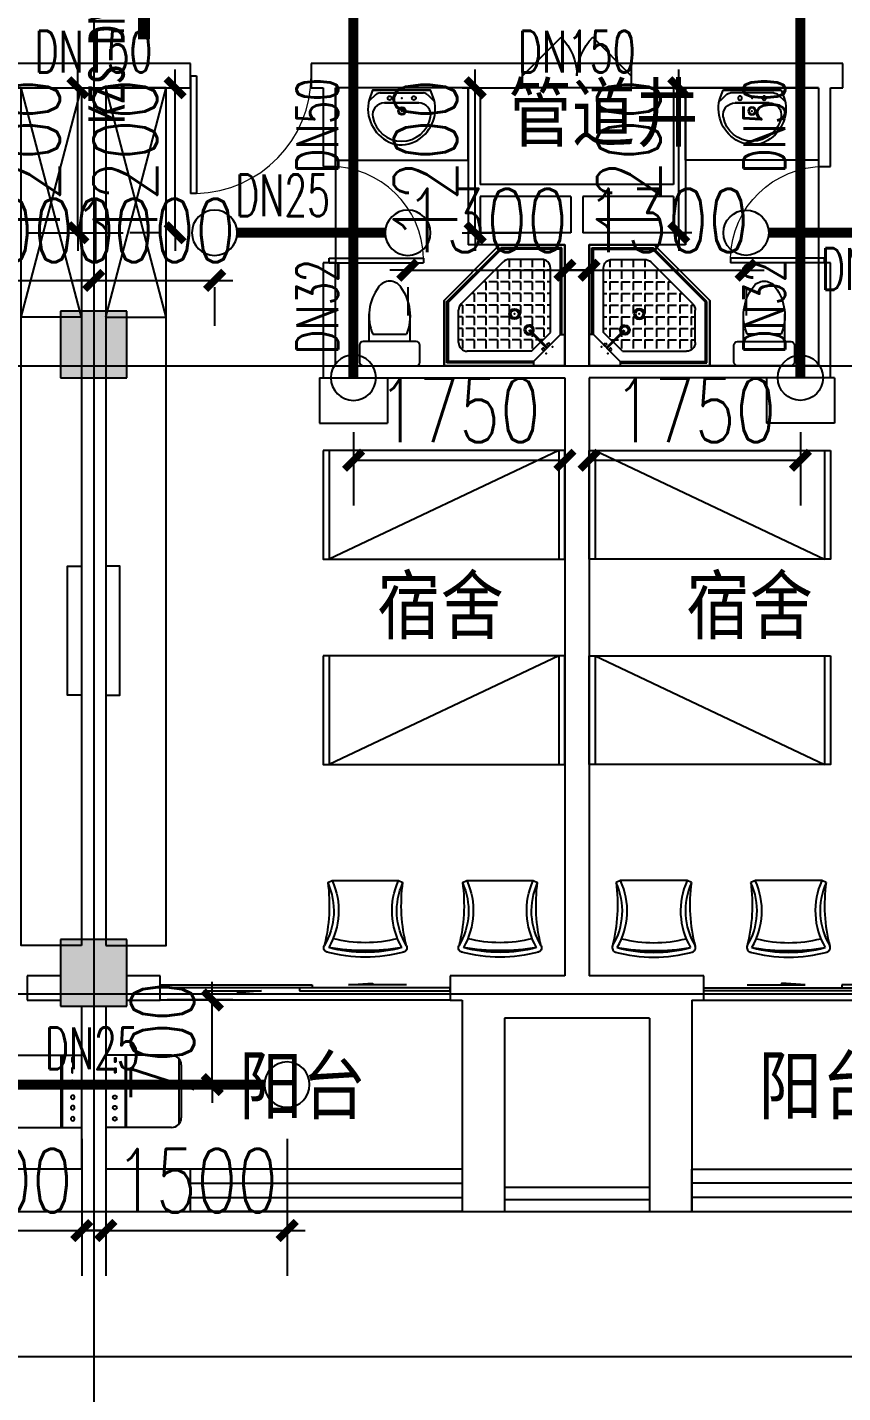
# Model space of a CAD drawing. Extents: x 0 to 2838408, y -923048 to 203859.
# Drawn here: x 2704713 to 2711463, y -270792 to -259491 of the extents above; entities that cross this region are included whole.
import ezdxf
from ezdxf.enums import TextEntityAlignment as Align

# ---------------------------------------------------------------- set-up
doc = ezdxf.new("R2010")
doc.units = 0
doc.header["$LTSCALE"] = 1000
for name, color, linetype in [('A-Fixt', 81, 'Continuous'), ('CLAYER', 7, 'Continuous'), ('COLUMN', 9, 'Continuous'), ('DOOR_FIRE', 4, 'Continuous'), ('DOTE', 8, 'Continuous'), ('E2-栏杆', 92, 'Continuous'), ('EQUIP_喷头', 7, 'Continuous'), ('GROUND', 2, 'Continuous'), ('PIPE-喷淋', 6, 'Continuous'), ('PUB_HATCH', 8, 'Continuous'), ('PUB_TEXT', 7, 'Continuous'), ('TEXT_喷淋', 7, 'Continuous'), ('TWT_DIM', 3, 'Continuous'), ('WALL', 9, 'Continuous'), ('WINDOW', 4, 'Continuous'), ('XREF', 8, 'Continuous'), ('抗震支吊架', 2, 'Continuous'), ('洁具', 213, 'Continuous'), ('配景', 3, 'Continuous')]:
    doc.layers.add(name, color=color, linetype=linetype)
doc.styles.add('_TCH_DIM_T3', font='SIMPLEX', dxfattribs={"width": 0.75, "bigfont": 'HZTXT'})
doc.styles.add('_TWT_PIPEDN', font='SIMPLEX', dxfattribs={"width": 0.8, "height": 2.3, "bigfont": 'HZTXT'})
doc.styles.add('kzcad', font='', dxfattribs={"width": 0.8})
doc.styles.get("Standard").update_dxf_attribs({"font": 'geniso.shx', "bigfont": 'hztxt.shx'})
doc.styles.get('kzcad').set_extended_font_data('SimSun')
doc.dimstyles.new('_TWT_ARCH&&150', dxfattribs={"dimtxt": 525, "dimasz": 150, "dimexe": 375, "dimexo": 450, "dimgap": 150, "dimtad": 1, "dimdec": 0, "dimzin": 0, "dimdsep": 46, "dimtxsty": '_TCH_DIM_T3', "dimblk": 'ARCHTICK', "dimcen": 0.09, "dimclrt": 7, "dimazin": 2, "dimtfac": 1, "dimtdec": 0, "dimtix": 1, "dimtmove": 2, "dimatfit": 3, "dimfxl": 1, "dimtolj": 1, "dimtzin": 0, "dimarcsym": 0})

# ---------------------------------------------------------------- blocks, each defined once
blk = doc.blocks.new('1F平面-CAD导入_dwg_Drawing4_t3_dwg_$plan$00001613-474159-1F-927810-1F')
at = {"layer": '洁具'}
for p, q in [((-30, 250), (-170, 250)), ((-200, 170), (-430, 170)), ((-260, -140), (-260, 140)), ((-200, -170), (-200, -220)), ((-170, -250), (-30, -250))]:
    blk.add_line(p, q, dxfattribs=at)
for points in [[(-200, 220), (-200, 170), (-200, -170), (-430, -170)], [(0, -220), (0, 220)]]:
    blk.add_lwpolyline(points, dxfattribs=at)
for centre, radius, start, end in [((-170, 220), 30, 90, 180), ((-30, 220), 30, 0, 90), ((-413, -227), 398, 67.4505, 126.6381), ((-590, 0), 110, 123.4509, 236.5491), ((-413, 227), 398, 233.3619, 292.5495), ((-170, -220), 30, 180, 270), ((-30, -220), 30, 270, 0)]:
    blk.add_arc(centre, radius, start, end, dxfattribs=at)
blk = doc.blocks.new('$lvtry$00000169')
at = {"color": 0}
for p, q in [((259, -36), (259, 0)), ((259, -36), (36, -259)), ((259, -24), (976, -24)), ((259, -36), (964, -36)), ((964, -36), (976, -24)), ((964, -36), (964, -525)), ((976, -24), (976, -530)), ((276, -120), (120, -276)), ((144, -151), (291, -298)), ((151, -144), (298, -291)), ((183, -213), (205, -213)), ((220, -213), (243, -213)), ((270, -213), (270, -143)), ((270, -213), (340, -213)), ((276, -120), (808, -120)), ((366, -213), (366, -143)), ((366, -213), (436, -213)), ((462, -213), (462, -143)), ((462, -213), (532, -213)), ((558, -213), (558, -143)), ((558, -213), (628, -213)), ((655, -213), (655, -143)), ((655, -213), (725, -213)), ((751, -213), (751, -143)), ((751, -213), (821, -213)), ((847, -213), (847, -143)), ((847, -213), (880, -213)), ((880, -192), (880, -460)), ((36, -259), (0, -259)), ((24, -259), (24, -976)), ((36, -259), (36, -964)), ((120, -276), (120, -808)), ((120, -309), (147, -309)), ((173, -309), (173, -239)), ((173, -309), (243, -309)), ((173, -405), (173, -335)), ((270, -263), (270, -239)), ((270, -405), (270, -335)), ((334, -309), (340, -309)), ((366, -309), (366, -239)), ((366, -309), (436, -309)), ((366, -405), (366, -335)), ((462, -309), (462, -239)), ((462, -309), (532, -309)), ((462, -405), (462, -335)), ((558, -309), (558, -239)), ((558, -309), (628, -309)), ((558, -405), (558, -335)), ((655, -309), (655, -239)), ((655, -309), (725, -309)), ((655, -405), (655, -335)), ((751, -309), (751, -239)), ((751, -309), (821, -309)), ((751, -405), (751, -335)), ((847, -309), (847, -239)), ((847, -309), (880, -309)), ((847, -405), (847, -335)), ((120, -405), (147, -405)), ((173, -405), (243, -405)), ((173, -501), (173, -431)), ((270, -405), (340, -405)), ((270, -501), (270, -431)), ((366, -405), (379, -405)), ((366, -501), (366, -431)), ((462, -405), (532, -405)), ((462, -501), (462, -431)), ((558, -405), (628, -405)), ((558, -501), (558, -431)), ((655, -405), (725, -405)), ((655, -501), (655, -431)), ((751, -405), (821, -405)), ((751, -501), (751, -431)), ((847, -405), (880, -405)), ((847, -501), (847, -431)), ((120, -501), (147, -501)), ((173, -501), (243, -501)), ((173, -598), (173, -528)), ((270, -501), (340, -501)), ((270, -598), (270, -528)), ((366, -501), (436, -501)), ((366, -598), (366, -528)), ((462, -501), (532, -501)), ((462, -598), (462, -528)), ((859, -511), (511, -859)), ((964, -525), (525, -964)), ((976, -530), (530, -976)), ((558, -501), (628, -501)), ((558, -598), (558, -528)), ((655, -501), (725, -501)), ((655, -598), (655, -528)), ((751, -501), (821, -501)), ((751, -598), (751, -528)), ((847, -501), (867, -501)), ((964, -525), (976, -530)), ((120, -598), (147, -598)), ((173, -598), (243, -598)), ((173, -694), (173, -624)), ((270, -598), (340, -598)), ((270, -694), (270, -624)), ((366, -598), (436, -598)), ((366, -694), (366, -624)), ((462, -598), (532, -598)), ((462, -694), (462, -624)), ((558, -598), (628, -598)), ((558, -694), (558, -624)), ((655, -598), (725, -598)), ((655, -694), (655, -624)), ((751, -598), (773, -598)), ((120, -694), (147, -694)), ((120, -790), (147, -790)), ((173, -694), (243, -694)), ((173, -790), (173, -720)), ((173, -790), (243, -790)), ((270, -694), (340, -694)), ((270, -790), (270, -720)), ((270, -790), (340, -790)), ((366, -694), (436, -694)), ((366, -790), (366, -720)), ((366, -790), (436, -790)), ((462, -694), (532, -694)), ((462, -790), (462, -720)), ((462, -790), (532, -790)), ((558, -694), (628, -694)), ((558, -790), (558, -720)), ((558, -790), (580, -790)), ((655, -694), (676, -694)), ((173, -878), (173, -816)), ((192, -880), (460, -880)), ((270, -880), (270, -816)), ((366, -880), (366, -816)), ((462, -880), (462, -816)), ((36, -964), (24, -976)), ((24, -976), (530, -976)), ((36, -964), (525, -964)), ((525, -964), (530, -976))]:
    blk.add_line(p, q, dxfattribs=at)
blk.add_lwpolyline([(0, 0), (0, -1000), (540, -1000), (1000, -540), (1000, 0)], close=True)
for points in [[(0, 0), (0, -1000)], [(0, 0), (1000, 0)], [(1000, 0), (1000, -540)], [(136, -190), (148, -178), (132, -162), (121, -174)], [(190, -136), (178, -148), (162, -132), (174, -121)], [(1000, -540), (540, -1000)], [(0, -1000), (540, -1000)]]:
    blk.add_lwpolyline(points, close=True, dxfattribs=at)
for radius in [43.8, 31.1]:
    blk.add_circle((416, -428), radius, dxfattribs=at)
for centre, radius, start, end in [((808, -192), 72, 0, 90), ((296, -296), 40.6, 142.583, 128.4197), ((296, -296), 28.6, 145.828, 125.6599), ((808, -460), 72, 315, 0), ((192, -808), 72, 180, 270), ((460, -808), 72, 270, 315)]:
    blk.add_arc(centre, radius, start, end, dxfattribs=at)
for p in [(156, -102, 0), (103, -156, 0), (416, -428, 0)]:
    blk.add_point(p, dxfattribs=at)
blk = doc.blocks.new('$lvtry$00000178')
at = {"color": 0}
for p, q in [((-238, 0), (238, 0)), ((-214, -36), (-272, -91)), ((-180, -23), (180, -23)), ((-142, -105), (140, -105)), ((140, -105), (-142, -105)), ((216, -37), (268, -91))]:
    blk.add_line(p, q, dxfattribs=at)
blk.add_lwpolyline([(-104, -430, 0.224698), (110, -425, 0.348046), (269, -79), (239, 0), (-241, 0), (-271, -79, 0.356844)], format="xyb", close=True, dxfattribs=at)
for centre, radius in [((-100, -65), 16.3), ((100, -65), 16.3), ((1, -172), 31.6)]:
    blk.add_circle(centre, radius, dxfattribs=at)
at = {"color": 0, "lineweight": 13}
blk.add_circle((1, -172), 23, dxfattribs=at)
at = {"color": 0}
for centre, radius, start, end in [((-142, -205), 100, 90, 190.5602), ((-180, -73), 50, 90, 133.181), ((140, -205), 100, 349.4398, 90), ((180, -73), 50, 44.5607, 90), ((-1, -179), 243, 190.5602, 349.4398)]:
    blk.add_arc(centre, radius, start, end, dxfattribs=at)
for p in [(0, -65), (1, -172)]:
    blk.add_point(p, dxfattribs=at)
blk = doc.blocks.new('A$C70365C93')
at = {"layer": '洁具'}
blk.add_lwpolyline([(-1900, 2300), (-1900, 1700), (-800, 1700), (-800, 2300)], close=True, dxfattribs=at)
blk.add_blockref('$lvtry$00000178', (-1350, 2280), dxfattribs=at)
at = {"layer": '洁具', "rotation": 180}
blk.add_blockref('$lvtry$00000169', (0, 0), dxfattribs=at)
at = {"layer": '洁具', "extrusion": (0, 0, -1), "xscale": -1, "zscale": -1, "rotation": 90}
blk.add_blockref('1F平面-CAD导入_dwg_Drawing4_t3_dwg_$plan$00001613-474159-1F-927810-1F', (1450, 0), dxfattribs=at)
blk = doc.blocks.new('单人床')
at = {"layer": 'A-Fixt'}
for p, q in [((47774, 13973), (48674, 13973)), ((47774, 12073), (48674, 13973)), ((47774, 12073), (48674, 12073))]:
    blk.add_line(p, q, dxfattribs=at)
blk.add_lwpolyline([(47774, 14023), (48674, 14023), (48674, 12023), (47774, 12023), (47774, 14023)], dxfattribs=at)
blk = doc.blocks.new('CH_AP01')
for p, q in [((-311, 17), (-275, 0)), ((-275, 0), (275, 0)), ((275, 0), (311, 17))]:
    blk.add_line(p, q)
for centre, radius, start, end in [((-307, 555), 37.8, 100.1859, 202.8359), ((0, -579), 1213, 74.7104, 105.2896), ((0, -579), 1173, 75.0287, 104.9713), ((0, -1278), 1857, 80.611, 99.389), ((307, 555), 37.8, 337.1641, 79.8141), ((-1658, 202), 1360, 352.1659, 14.4283), ((-824, 250), 563, 335.5038, 31.0903), ((-824, 250), 603, 335.5038, 30.2691), ((0, -579), 1093, 75.8767, 104.1233), ((824, 250), 603, 149.7309, 204.4962), ((824, 250), 563, 148.9097, 204.4962), ((1658, 202), 1360, 165.5717, 187.8341)]:
    blk.add_arc(centre, radius, start, end)
blk = doc.blocks.new('A$C61295E98')
at = {"color": 3}
for p, q in [((544, 598), (0, 598)), ((0, 598), (0, 0)), ((161, 598), (161, 0)), ((170, 0), (170, 598)), ((603, 572), (603, 26)), ((624, 518), (624, 80)), ((544, 0), (0, 0))]:
    blk.add_line(p, q, dxfattribs=at)
for points in [[(82, 540), (75, 540), (75, 577), (82, 577)], [(82, 453), (75, 453), (75, 490), (82, 490)], [(82, 353), (75, 353), (75, 389), (82, 389)]]:
    blk.add_lwpolyline(points, close=True, dxfattribs=at)
for centre in [(74, 250), (74, 164), (74, 71)]:
    blk.add_circle(centre, 15.7, dxfattribs=at)
for centre, start, end in [((544, 518), 360, 90), ((544, 80), 270, 0)]:
    blk.add_arc(centre, 80, start, end, dxfattribs=at)
blk = doc.blocks.new('宿舍')
at = {"layer": 'A-Fixt'}
for p, q in [((47854, 13802), (48354, 15702)), ((48354, 13802), (47854, 15702)), ((47854, 13802), (48354, 13802))]:
    blk.add_line(p, q, dxfattribs=at)
for points in [[(47854, 8602), (48354, 8602), (48354, 15702), (47854, 15702)], [(47854, 10676), (47970, 10676), (47970, 11743), (47854, 11743)]]:
    blk.add_lwpolyline(points, close=True, dxfattribs=at)
at = {"xscale": -1, "rotation": 90}
for p in [(63677, 60475), (63677, 58775)]:
    blk.add_blockref('单人床', p, dxfattribs=at)
at = {"layer": 'A-Fixt', "xscale": -1, "rotation": 180}
for p in [(50002, 9140), (51117, 9140)]:
    blk.add_blockref('CH_AP01', p, dxfattribs=at)
at = {"layer": '配景', "color": 252}
blk.add_blockref('A$C61295E98', (47854, 7097), dxfattribs=at)
blk = doc.blocks.new('$DorLib2D$00000116')
at = {"color": 0}
for p, q in [((-0.5, 0), (-0.146, 0.354)), ((0.5, 0), (0.146, 0.354))]:
    blk.add_line(p, q, dxfattribs=at)
for centre, start, end in [((-0.5, 0), 0, 45), ((0.5, 0), 135, 180)]:
    blk.add_arc(centre, 0.5, start, end, dxfattribs=at)
blk = doc.blocks.new('$DorLib2D$00000001')
for p, q in [((0.45, 0.975), (0.5, 0.975)), ((0.45, 0), (0.45, 0.975)), ((0.5, 0), (0.5, 0.975)), ((0.5, 0), (0.45, 0))]:
    blk.add_line(p, q)
at = {"lineweight": 13}
blk.add_arc((0.475, 0), 0.975, 91.4693, 180, dxfattribs=at)
blk = doc.blocks.new('$DorLib2D$00000131')
at = {"color": 0, "linetype": 'Continuous'}
for p, q in [((0.15, 0.125), (0.2319, 0.1973)), ((0.2319, 0.1973), (0.2319, 0.125)), ((-0.5, 0.125), (-0.5, 0)), ((0.0192, 0.125), (-0.5, 0.125)), ((0.0192, 0), (0.0192, 0.125)), ((0.35, 0.125), (0.15, 0.125)), ((-0.5, 0), (0.0192, 0)), ((-0.024, 0), (0.5, 0)), ((-0.024, -0.125), (-0.024, 0)), ((0.5, 0), (0.5, -0.125)), ((-0.35, -0.125), (-0.15, -0.125)), ((-0.2319, -0.1973), (-0.2319, -0.125)), ((-0.15, -0.125), (-0.2319, -0.1973)), ((0.5, -0.125), (-0.024, -0.125))]:
    blk.add_line(p, q, dxfattribs=at)
blk = doc.blocks.new('$WINLIB2D$00000001')
at = {"color": 0}
for points in [[(-0.5, 0.5), (-0.5, -0.5)], [(-0.5, 0.5), (0.5, 0.5)], [(0.5, -0.5), (0.5, 0.5)], [(0.5, 0.1667), (-0.5, 0.1667)], [(0.5, -0.1667), (-0.5, -0.1667)], [(-0.5, -0.5), (0.5, -0.5)]]:
    blk.add_lwpolyline(points, dxfattribs=at)
blk = doc.blocks.new('1F1')
at = {"layer": 'PUB_HATCH'}
for points in [[(2369491.7, -261842.2), (2368941.7, -261842.2), (2368941.7, -262392.2), (2369491.7, -262392.2)], [(2369491.7, -267042.2), (2368941.7, -267042.2), (2368941.7, -267592.2), (2369491.7, -267592.2)]]:
    blk.add_hatch(color=256, dxfattribs=at).paths.add_polyline_path(points)
at = {"layer": 'COLUMN'}
for p, q in [((2369491.7, -261842.2), (2368941.7, -261842.2)), ((2368941.7, -261842.2), (2368941.7, -262392.2)), ((2369491.7, -262392.2), (2369491.7, -261842.2)), ((2368941.7, -262392.2), (2369491.7, -262392.2)), ((2369491.7, -267042.2), (2368941.7, -267042.2)), ((2368941.7, -267042.2), (2368941.7, -267592.2)), ((2369491.7, -267592.2), (2369491.7, -267042.2)), ((2368941.7, -267592.2), (2369491.7, -267592.2))]:
    blk.add_line(p, q, dxfattribs=at)
at = {"layer": 'DOOR_FIRE'}
for p, q in [((2373666.7, -259792.2), (2372766.7, -259792.2)), ((2373666.7, -259992.2), (2372766.7, -259992.2))]:
    blk.add_line(p, q, dxfattribs=at)
at = {"layer": 'DOTE'}
for p, q in [((2369216.7, -187892.2), (2369216.7, -271092.2)), ((2343216.7, -262292.2), (2453916.7, -262292.2)), ((2343216.7, -267492.2), (2453916.7, -267492.2))]:
    blk.add_line(p, q, dxfattribs=at)
at = {"layer": 'E2-栏杆'}
for points in [[(2372616.7, -269092.2), (2373816.7, -269092.2)], [(2372616.7, -269192.2), (2373816.7, -269192.2)]]:
    blk.add_lwpolyline(points, dxfattribs=at)
at = {"layer": 'GROUND'}
for p, q in [((2344916.7, -269292.2), (2388316.7, -269292.2)), ((2343716.7, -270492.2), (2388316.7, -270492.2))]:
    blk.add_line(p, q, dxfattribs=at)
at = {"layer": 'WALL'}
for p, q in [((2369216.7, -259792.2), (2368416.7, -259792.2)), ((2370016.7, -259792.2), (2369216.7, -259792.2)), ((2370016.7, -259992.2), (2370016.7, -259792.2)), ((2371116.7, -259792.2), (2371016.7, -259792.2)), ((2371016.7, -259792.2), (2371016.7, -259992.2)), ((2372316.7, -259792.2), (2371116.7, -259792.2)), ((2372766.7, -259792.2), (2372316.7, -259792.2)), ((2372766.7, -259992.2), (2372766.7, -259792.2)), ((2374116.7, -259792.2), (2373666.7, -259792.2)), ((2373666.7, -259792.2), (2373666.7, -259992.2)), ((2375316.7, -259792.2), (2374116.7, -259792.2)), ((2375416.7, -259792.2), (2375316.7, -259792.2)), ((2375416.7, -259992.2), (2375416.7, -259792.2)), ((2368416.7, -259992.2), (2369116.7, -259992.2)), ((2369116.7, -259992.2), (2369116.7, -261842.2)), ((2369316.7, -259992.2), (2369316.7, -261842.2)), ((2369316.7, -259992.2), (2370016.7, -259992.2)), ((2371016.7, -259992.2), (2371116.7, -259992.2)), ((2371116.7, -259992.2), (2371116.7, -260642.2)), ((2372316.7, -259992.2), (2371216.7, -259992.2)), ((2371216.7, -260642.2), (2371216.7, -259992.2)), ((2372316.7, -259992.2), (2372316.7, -260792.2)), ((2372416.7, -259992.2), (2372766.7, -259992.2)), ((2372416.7, -259992.2), (2372416.7, -260792.2)), ((2373666.7, -259992.2), (2374016.7, -259992.2)), ((2374016.7, -259992.2), (2374016.7, -260792.2)), ((2375216.7, -259992.2), (2374116.7, -259992.2)), ((2374116.7, -259992.2), (2374116.7, -260792.2)), ((2375216.7, -259992.2), (2375216.7, -260642.2)), ((2375316.7, -260642.2), (2375316.7, -259992.2)), ((2375316.7, -259992.2), (2375416.7, -259992.2)), ((2371116.7, -260642.2), (2371216.7, -260642.2)), ((2375216.7, -260642.2), (2375316.7, -260642.2)), ((2372316.7, -260792.2), (2372316.7, -261292.2)), ((2373216.7, -260792.2), (2372416.7, -260792.2)), ((2374016.7, -260792.2), (2373216.7, -260792.2)), ((2374116.7, -260792.2), (2374116.7, -261292.2)), ((2373166.7, -260892.2), (2372416.7, -260892.2)), ((2372416.7, -260892.2), (2372416.7, -261192.2)), ((2373166.7, -260892.2), (2373166.7, -261192.2)), ((2374016.7, -260892.2), (2373266.7, -260892.2)), ((2373266.7, -260892.2), (2373266.7, -261192.2)), ((2374016.7, -260892.2), (2374016.7, -261192.2)), ((2373166.7, -261192.2), (2372416.7, -261192.2)), ((2374016.7, -261192.2), (2373266.7, -261192.2)), ((2373116.7, -261292.2), (2372316.7, -261292.2)), ((2373116.7, -261292.2), (2373116.7, -262292.2)), ((2373316.7, -261292.2), (2373316.7, -262292.2)), ((2374116.7, -261292.2), (2373316.7, -261292.2)), ((2371216.7, -261442.2), (2371116.7, -261442.2)), ((2371116.7, -261442.2), (2371116.7, -262392.2)), ((2371216.7, -262292.2), (2371216.7, -261442.2)), ((2375316.7, -261442.2), (2375216.7, -261442.2)), ((2375216.7, -261442.2), (2375216.7, -262292.2)), ((2375316.7, -262392.2), (2375316.7, -261442.2)), ((2369116.7, -262392.2), (2369116.7, -267042.2)), ((2369316.7, -262392.2), (2369316.7, -267042.2)), ((2371116.7, -262392.2), (2373116.7, -262392.2)), ((2371216.7, -262292.2), (2373116.7, -262292.2)), ((2373116.7, -262392.2), (2373116.7, -267342.2)), ((2375216.7, -262292.2), (2373316.7, -262292.2)), ((2375316.7, -262392.2), (2373316.7, -262392.2)), ((2373316.7, -262392.2), (2373316.7, -267342.2)), ((2368941.7, -267342.2), (2368666.7, -267342.2)), ((2368666.7, -267342.2), (2368666.7, -267542.2)), ((2369766.7, -267342.2), (2369491.7, -267342.2)), ((2369766.7, -267542.2), (2369766.7, -267342.2)), ((2372516.7, -267342.2), (2372166.7, -267342.2)), ((2372166.7, -267342.2), (2372166.7, -267542.2)), ((2373116.7, -267342.2), (2372516.7, -267342.2)), ((2373916.7, -267342.2), (2373316.7, -267342.2)), ((2374266.7, -267342.2), (2373916.7, -267342.2)), ((2374266.7, -267542.2), (2374266.7, -267342.2)), ((2368666.7, -267542.2), (2368941.7, -267542.2)), ((2369116.7, -267592.2), (2369116.7, -268942.2)), ((2369316.7, -267592.2), (2369316.7, -268942.2)), ((2369491.7, -267542.2), (2369766.7, -267542.2)), ((2372166.7, -267542.2), (2372266.7, -267542.2)), ((2372266.7, -267542.2), (2372266.7, -268942.2)), ((2374166.7, -267542.2), (2374266.7, -267542.2)), ((2374166.7, -267542.2), (2374166.7, -268942.2)), ((2372616.7, -267692.2), (2372616.7, -269292.2)), ((2373216.7, -267692.2), (2372616.7, -267692.2)), ((2373816.7, -267692.2), (2373216.7, -267692.2)), ((2373816.7, -267692.2), (2373816.7, -269292.2)), ((2369116.7, -268942.2), (2368416.7, -268942.2)), ((2370016.7, -268942.2), (2369316.7, -268942.2)), ((2370016.7, -269292.2), (2370016.7, -268942.2)), ((2372266.7, -268942.2), (2372266.7, -269292.2)), ((2374166.7, -269292.2), (2374166.7, -268942.2)), ((2368416.7, -269292.2), (2369216.7, -269292.2)), ((2369216.7, -269292.2), (2370016.7, -269292.2)), ((2372266.7, -269292.2), (2372616.7, -269292.2)), ((2373816.7, -269292.2), (2374166.7, -269292.2))]:
    blk.add_line(p, q, dxfattribs=at)
at = {"layer": 'WINDOW'}
for p, q in [((2371216.7, -260642.2), (2371216.7, -261442.2)), ((2375216.7, -260642.2), (2375216.7, -261442.2)), ((2372166.7, -267542.2), (2369766.7, -267542.2)), ((2374266.7, -267542.2), (2376666.7, -267542.2))]:
    blk.add_line(p, q, dxfattribs=at)
at = {"xscale": -1}
for name, p in [('宿舍', (2416970.6, -275693.9)), ('A$C70365C93', (2373316.7, -262292.2)), ('宿舍', (2424970.6, -275693.9))]:
    blk.add_blockref(name, p, dxfattribs=at)
for name, p in [('宿舍', (2321462.9, -275693.9)), ('A$C70365C93', (2373116.7, -262292.2))]:
    blk.add_blockref(name, p)
at = {"layer": 'DOOR_FIRE', "xscale": 900, "yscale": -900, "zscale": 200, "rotation": 179.9999999994664}
blk.add_blockref('$DorLib2D$00000116', (2373216.7, -259892.2), dxfattribs=at)
at = {"layer": 'WINDOW'}
for name, p, xscale, yscale, zscale in [('$DorLib2D$00000001', (2370516.7, -259892.2), -1000, -1000, -1000), ('$DorLib2D$00000131', (2375466.7, -267442.2), 2400, -200, 2400), ('$WINLIB2D$00000001', (2375291.7, -269117.2), 2249.999999993481, 350, 2249.999999993481)]:
    blk.add_blockref(name, p, dxfattribs=dict(at, xscale=xscale, yscale=yscale, zscale=zscale))
for name, p, xscale, yscale, zscale, rotation in [('$DorLib2D$00000001', (2371166.7, -261042.2), 800, 800, 800, 269.9999999994664), ('$DorLib2D$00000001', (2375266.7, -261042.2), 800, -800, 800, 269.9999999994664), ('$DorLib2D$00000131', (2370966.7, -267442.2), 2400, 200, 2400, 180), ('$WINLIB2D$00000001', (2371141.7, -269117.2), 2249.999999993481, -350, 2249.999999993481, 179.999999999998)]:
    blk.add_blockref(name, p, dxfattribs=dict(at, xscale=xscale, yscale=yscale, zscale=zscale, rotation=rotation))
at = {"layer": 'CLAYER'}
blk.add_text('管道井', height=525, dxfattribs=at).set_placement((2372649.1, -260479.2))
at = {"layer": 'PUB_TEXT'}
for s, p in [('宿舍', (2371562.1, -264556)), ('宿舍', (2374120.8, -264556)), ('阳台', (2370420, -268530.2)), ('阳台', (2374720.7, -268530.2))]:
    blk.add_text(s, height=525, dxfattribs=at).set_placement(p)
blk = doc.blocks.new('_ArchTick')
at = {"color": 0, "linetype": 'ByBlock', "const_width": 0.4}
blk.add_lwpolyline([(-0.5, -0.5), (0.5, 0.5)], dxfattribs=at)
blk = doc.blocks.new('*D1365')
at = {"layer": 'Defpoints', "color": 0, "linetype": 'ByBlock', "transparency": 16777216}
for p in [(2705363, -268242), (2706863, -268242), (2706863, -269450)]:
    blk.add_point(p, dxfattribs=at)
at = {"layer": 'TWT_DIM', "color": 0, "linetype": 'ByBlock', "lineweight": -2, "transparency": 16777216}
for p, q in [((2705363, -268692), (2705363, -269825)), ((2706863, -268692), (2706863, -269825)), ((2705363, -269450), (2705213, -269450)), ((2705363, -269450), (2706863, -269450)), ((2706863, -269450), (2707013, -269450))]:
    blk.add_line(p, q, dxfattribs=at)
at = {"layer": 'TWT_DIM', "color": 0, "linetype": 'ByBlock', "lineweight": -2, "transparency": 16777216, "xscale": 150, "yscale": 150, "zscale": 150}
blk.add_blockref('_ArchTick', (2705363, -269450), dxfattribs=at)
at = {"layer": 'TWT_DIM', "color": 0, "linetype": 'ByBlock', "lineweight": -2, "transparency": 16777216, "xscale": 150, "yscale": 150, "zscale": 150, "rotation": 180}
blk.add_blockref('_ArchTick', (2706863, -269450), dxfattribs=at)
at = {"layer": 'TWT_DIM', "color": 7, "linetype": 'ByBlock', "transparency": 16777216, "insert": (2706113, -269037), "char_height": 525, "attachment_point": 5, "style": '_TCH_DIM_T3'}
blk.add_mtext('\\A1;1500', dxfattribs=at)
blk = doc.blocks.new('*D1366')
at = {"layer": 'Defpoints', "color": 0, "linetype": 'ByBlock', "transparency": 16777216}
for p in [(2706244, -267542), (2706863, -267542), (2706863, -268242)]:
    blk.add_point(p, dxfattribs=at)
at = {"layer": 'TWT_DIM', "color": 0, "linetype": 'ByBlock', "lineweight": -2, "transparency": 16777216}
for p, q in [((2706244, -267542), (2706244, -267392)), ((2706413, -267542), (2705869, -267542)), ((2706244, -268242), (2706244, -267542)), ((2706413, -268242), (2705869, -268242)), ((2706244, -268242), (2706244, -268392))]:
    blk.add_line(p, q, dxfattribs=at)
at = {"layer": 'TWT_DIM', "color": 0, "linetype": 'ByBlock', "lineweight": -2, "transparency": 16777216, "xscale": 150, "yscale": 150, "zscale": 150}
for p, rotation in [((2706244, -267542), 270), ((2706244, -268242), 90)]:
    blk.add_blockref('_ArchTick', p, dxfattribs=dict(at, rotation=rotation))
at = {"layer": 'TWT_DIM', "color": 7, "linetype": 'ByBlock', "transparency": 16777216, "insert": (2705831, -267892), "char_height": 525, "attachment_point": 5, "rotation": 90, "style": '_TCH_DIM_T3'}
blk.add_mtext('\\A1;700', dxfattribs=at)
blk = doc.blocks.new('*D1373')
at = {"layer": 'Defpoints', "color": 0, "linetype": 'ByBlock', "transparency": 16777216}
for p in [(2709363, -261192), (2710663, -261192), (2710663, -261502)]:
    blk.add_point(p, dxfattribs=at)
at = {"layer": 'TWT_DIM', "color": 0, "linetype": 'ByBlock', "lineweight": -2, "transparency": 16777216}
for p, q in [((2709363, -261502), (2709213, -261502)), ((2709363, -261502), (2710663, -261502)), ((2710663, -261502), (2710813, -261502)), ((2709363, -261642), (2709363, -261877)), ((2710663, -261642), (2710663, -261877))]:
    blk.add_line(p, q, dxfattribs=at)
at = {"layer": 'TWT_DIM', "color": 0, "linetype": 'ByBlock', "lineweight": -2, "transparency": 16777216, "xscale": 150, "yscale": 150, "zscale": 150}
blk.add_blockref('_ArchTick', (2709363, -261502), dxfattribs=at)
at = {"layer": 'TWT_DIM', "color": 0, "linetype": 'ByBlock', "lineweight": -2, "transparency": 16777216, "xscale": 150, "yscale": 150, "zscale": 150, "rotation": 180}
blk.add_blockref('_ArchTick', (2710663, -261502), dxfattribs=at)
at = {"layer": 'TWT_DIM', "color": 7, "linetype": 'ByBlock', "transparency": 16777216, "insert": (2710013, -261090), "char_height": 525, "attachment_point": 5, "style": '_TCH_DIM_T3'}
blk.add_mtext('\\A1;1300', dxfattribs=at)
blk = doc.blocks.new('*D1374')
at = {"layer": 'Defpoints', "color": 0, "linetype": 'ByBlock', "transparency": 16777216}
for p in [(2707863, -261192), (2709163, -261192), (2709163, -261502)]:
    blk.add_point(p, dxfattribs=at)
at = {"layer": 'TWT_DIM', "color": 0, "linetype": 'ByBlock', "lineweight": -2, "transparency": 16777216}
for p, q in [((2707863, -261502), (2707713, -261502)), ((2707863, -261502), (2709163, -261502)), ((2709163, -261502), (2709313, -261502)), ((2707863, -261642), (2707863, -261877)), ((2709163, -261642), (2709163, -261877))]:
    blk.add_line(p, q, dxfattribs=at)
at = {"layer": 'TWT_DIM', "color": 0, "linetype": 'ByBlock', "lineweight": -2, "transparency": 16777216, "xscale": 150, "yscale": 150, "zscale": 150}
blk.add_blockref('_ArchTick', (2707863, -261502), dxfattribs=at)
at = {"layer": 'TWT_DIM', "color": 0, "linetype": 'ByBlock', "lineweight": -2, "transparency": 16777216, "xscale": 150, "yscale": 150, "zscale": 150, "rotation": 180}
blk.add_blockref('_ArchTick', (2709163, -261502), dxfattribs=at)
at = {"layer": 'TWT_DIM', "color": 7, "linetype": 'ByBlock', "transparency": 16777216, "insert": (2708513, -261090), "char_height": 525, "attachment_point": 5, "style": '_TCH_DIM_T3'}
blk.add_mtext('\\A1;1300', dxfattribs=at)
blk = doc.blocks.new('*D1402')
at = {"layer": 'Defpoints', "color": 0, "linetype": 'ByBlock', "transparency": 16777216}
for p in [(2709363, -262392), (2711113, -262392), (2711113, -263075)]:
    blk.add_point(p, dxfattribs=at)
at = {"layer": 'TWT_DIM', "color": 0, "linetype": 'ByBlock', "lineweight": -2, "transparency": 16777216}
for p, q in [((2709363, -262842), (2709363, -263450)), ((2711113, -262842), (2711113, -263450)), ((2709363, -263075), (2711113, -263075))]:
    blk.add_line(p, q, dxfattribs=at)
at = {"layer": 'TWT_DIM', "color": 0, "linetype": 'ByBlock', "lineweight": -2, "transparency": 16777216, "xscale": 150, "yscale": 150, "zscale": 150, "rotation": 180}
blk.add_blockref('_ArchTick', (2709363, -263075), dxfattribs=at)
at = {"layer": 'TWT_DIM', "color": 0, "linetype": 'ByBlock', "lineweight": -2, "transparency": 16777216, "xscale": 150, "yscale": 150, "zscale": 150}
blk.add_blockref('_ArchTick', (2711113, -263075), dxfattribs=at)
at = {"layer": 'TWT_DIM', "color": 7, "linetype": 'ByBlock', "transparency": 16777216, "insert": (2710238, -262662), "char_height": 525, "attachment_point": 5, "style": '_TCH_DIM_T3'}
blk.add_mtext('\\A1;1750', dxfattribs=at)
blk = doc.blocks.new('*D1404')
at = {"layer": 'Defpoints', "color": 0, "linetype": 'ByBlock', "transparency": 16777216}
for p in [(2710105, -259992), (2710663, -259992), (2710663, -261192)]:
    blk.add_point(p, dxfattribs=at)
at = {"layer": 'TWT_DIM', "color": 0, "linetype": 'ByBlock', "lineweight": -2, "transparency": 16777216}
for p, q in [((2710105, -259992), (2710105, -259842)), ((2710213, -259992), (2709730, -259992)), ((2710105, -261192), (2710105, -259992)), ((2710213, -261192), (2709730, -261192)), ((2710105, -261192), (2710105, -261342))]:
    blk.add_line(p, q, dxfattribs=at)
at = {"layer": 'TWT_DIM', "color": 0, "linetype": 'ByBlock', "lineweight": -2, "transparency": 16777216, "xscale": 150, "yscale": 150, "zscale": 150}
for p, rotation in [((2710105, -259992), 270), ((2710105, -261192), 90)]:
    blk.add_blockref('_ArchTick', p, dxfattribs=dict(at, rotation=rotation))
at = {"layer": 'TWT_DIM', "color": 7, "linetype": 'ByBlock', "transparency": 16777216, "insert": (2709692, -260592), "char_height": 525, "attachment_point": 5, "rotation": 90, "style": '_TCH_DIM_T3'}
blk.add_mtext('\\A1;1200', dxfattribs=at)
blk = doc.blocks.new('*D1406')
at = {"layer": 'Defpoints', "color": 0, "linetype": 'ByBlock', "transparency": 16777216}
for p in [(2707413, -262392), (2709163, -262392), (2709163, -263075)]:
    blk.add_point(p, dxfattribs=at)
at = {"layer": 'TWT_DIM', "color": 0, "linetype": 'ByBlock', "lineweight": -2, "transparency": 16777216}
for p, q in [((2707413, -262842), (2707413, -263450)), ((2709163, -262842), (2709163, -263450)), ((2707413, -263075), (2709163, -263075))]:
    blk.add_line(p, q, dxfattribs=at)
at = {"layer": 'TWT_DIM', "color": 0, "linetype": 'ByBlock', "lineweight": -2, "transparency": 16777216, "xscale": 150, "yscale": 150, "zscale": 150, "rotation": 180}
blk.add_blockref('_ArchTick', (2707413, -263075), dxfattribs=at)
at = {"layer": 'TWT_DIM', "color": 0, "linetype": 'ByBlock', "lineweight": -2, "transparency": 16777216, "xscale": 150, "yscale": 150, "zscale": 150}
blk.add_blockref('_ArchTick', (2709163, -263075), dxfattribs=at)
at = {"layer": 'TWT_DIM', "color": 7, "linetype": 'ByBlock', "transparency": 16777216, "insert": (2708288, -262662), "char_height": 525, "attachment_point": 5, "style": '_TCH_DIM_T3'}
blk.add_mtext('\\A1;1750', dxfattribs=at)
blk = doc.blocks.new('*D1407')
at = {"layer": 'Defpoints', "color": 0, "linetype": 'ByBlock', "transparency": 16777216}
for p in [(2705263, -261192), (2706263, -261192), (2706263, -261586)]:
    blk.add_point(p, dxfattribs=at)
at = {"layer": 'TWT_DIM', "color": 0, "linetype": 'ByBlock', "lineweight": -2, "transparency": 16777216}
for p, q in [((2705263, -261586), (2705113, -261586)), ((2705263, -261586), (2706263, -261586)), ((2706263, -261586), (2706413, -261586)), ((2705263, -261642), (2705263, -261961)), ((2706263, -261642), (2706263, -261961))]:
    blk.add_line(p, q, dxfattribs=at)
at = {"layer": 'TWT_DIM', "color": 0, "linetype": 'ByBlock', "lineweight": -2, "transparency": 16777216, "xscale": 150, "yscale": 150, "zscale": 150}
blk.add_blockref('_ArchTick', (2705263, -261586), dxfattribs=at)
at = {"layer": 'TWT_DIM', "color": 0, "linetype": 'ByBlock', "lineweight": -2, "transparency": 16777216, "xscale": 150, "yscale": 150, "zscale": 150, "rotation": 180}
blk.add_blockref('_ArchTick', (2706263, -261586), dxfattribs=at)
at = {"layer": 'TWT_DIM', "color": 7, "linetype": 'ByBlock', "transparency": 16777216, "insert": (2705763, -261173), "char_height": 525, "attachment_point": 5, "style": '_TCH_DIM_T3'}
blk.add_mtext('\\A1;1000', dxfattribs=at)
blk = doc.blocks.new('*D1408')
at = {"layer": 'Defpoints', "color": 0, "linetype": 'ByBlock', "transparency": 16777216}
for p in [(2707863, -259992), (2708420, -259992), (2707863, -261192)]:
    blk.add_point(p, dxfattribs=at)
at = {"layer": 'TWT_DIM', "color": 0, "linetype": 'ByBlock', "lineweight": -2, "transparency": 16777216}
for p, q in [((2708420, -259992), (2708420, -259842)), ((2708313, -259992), (2708795, -259992)), ((2708420, -261192), (2708420, -259992)), ((2708313, -261192), (2708795, -261192)), ((2708420, -261192), (2708420, -261342))]:
    blk.add_line(p, q, dxfattribs=at)
at = {"layer": 'TWT_DIM', "color": 0, "linetype": 'ByBlock', "lineweight": -2, "transparency": 16777216, "xscale": 150, "yscale": 150, "zscale": 150}
for p, rotation in [((2708420, -259992), 270), ((2708420, -261192), 90)]:
    blk.add_blockref('_ArchTick', p, dxfattribs=dict(at, rotation=rotation))
at = {"layer": 'TWT_DIM', "color": 7, "linetype": 'ByBlock', "transparency": 16777216, "insert": (2708008, -260592), "char_height": 525, "attachment_point": 5, "rotation": 90, "style": '_TCH_DIM_T3'}
blk.add_mtext('\\A1;1200', dxfattribs=at)
blk = doc.blocks.new('*D1409')
at = {"layer": 'Defpoints', "color": 0, "linetype": 'ByBlock', "transparency": 16777216}
for p in [(2705936, -259992), (2706263, -259992), (2706263, -261192)]:
    blk.add_point(p, dxfattribs=at)
at = {"layer": 'TWT_DIM', "color": 0, "linetype": 'ByBlock', "lineweight": -2, "transparency": 16777216}
for p, q in [((2705936, -259992), (2705936, -259842)), ((2705813, -259992), (2705561, -259992)), ((2705936, -261192), (2705936, -259992)), ((2705813, -261192), (2705561, -261192)), ((2705936, -261192), (2705936, -261342))]:
    blk.add_line(p, q, dxfattribs=at)
at = {"layer": 'TWT_DIM', "color": 0, "linetype": 'ByBlock', "lineweight": -2, "transparency": 16777216, "xscale": 150, "yscale": 150, "zscale": 150}
for p, rotation in [((2705936, -259992), 270), ((2705936, -261192), 90)]:
    blk.add_blockref('_ArchTick', p, dxfattribs=dict(at, rotation=rotation))
at = {"layer": 'TWT_DIM', "color": 7, "linetype": 'ByBlock', "transparency": 16777216, "insert": (2705524, -260592), "char_height": 525, "attachment_point": 5, "rotation": 90, "style": '_TCH_DIM_T3'}
blk.add_mtext('\\A1;1200', dxfattribs=at)
blk = doc.blocks.new('*D1410')
at = {"layer": 'Defpoints', "color": 0, "linetype": 'ByBlock', "transparency": 16777216}
for p in [(2703663, -268242), (2705163, -268242), (2705163, -269450)]:
    blk.add_point(p, dxfattribs=at)
at = {"layer": 'TWT_DIM', "color": 0, "linetype": 'ByBlock', "lineweight": -2, "transparency": 16777216}
for p, q in [((2703663, -268692), (2703663, -269825)), ((2705163, -268692), (2705163, -269825)), ((2703663, -269450), (2703513, -269450)), ((2703663, -269450), (2705163, -269450)), ((2705163, -269450), (2705313, -269450))]:
    blk.add_line(p, q, dxfattribs=at)
at = {"layer": 'TWT_DIM', "color": 0, "linetype": 'ByBlock', "lineweight": -2, "transparency": 16777216, "xscale": 150, "yscale": 150, "zscale": 150}
blk.add_blockref('_ArchTick', (2703663, -269450), dxfattribs=at)
at = {"layer": 'TWT_DIM', "color": 0, "linetype": 'ByBlock', "lineweight": -2, "transparency": 16777216, "xscale": 150, "yscale": 150, "zscale": 150, "rotation": 180}
blk.add_blockref('_ArchTick', (2705163, -269450), dxfattribs=at)
at = {"layer": 'TWT_DIM', "color": 7, "linetype": 'ByBlock', "transparency": 16777216, "insert": (2704413, -269037), "char_height": 525, "attachment_point": 5, "style": '_TCH_DIM_T3'}
blk.add_mtext('\\A1;1500', dxfattribs=at)
blk = doc.blocks.new('*D1413')
at = {"layer": 'Defpoints', "color": 0, "linetype": 'ByBlock', "transparency": 16777216}
for p in [(2704263, -261192), (2705263, -261192), (2705263, -261586)]:
    blk.add_point(p, dxfattribs=at)
at = {"layer": 'TWT_DIM', "color": 0, "linetype": 'ByBlock', "lineweight": -2, "transparency": 16777216}
for p, q in [((2704263, -261586), (2704113, -261586)), ((2704263, -261586), (2705263, -261586)), ((2705263, -261586), (2705413, -261586)), ((2704263, -261642), (2704263, -261961)), ((2705263, -261642), (2705263, -261961))]:
    blk.add_line(p, q, dxfattribs=at)
at = {"layer": 'TWT_DIM', "color": 0, "linetype": 'ByBlock', "lineweight": -2, "transparency": 16777216, "xscale": 150, "yscale": 150, "zscale": 150}
blk.add_blockref('_ArchTick', (2704263, -261586), dxfattribs=at)
at = {"layer": 'TWT_DIM', "color": 0, "linetype": 'ByBlock', "lineweight": -2, "transparency": 16777216, "xscale": 150, "yscale": 150, "zscale": 150, "rotation": 180}
blk.add_blockref('_ArchTick', (2705263, -261586), dxfattribs=at)
at = {"layer": 'TWT_DIM', "color": 7, "linetype": 'ByBlock', "transparency": 16777216, "insert": (2704763, -261173), "char_height": 525, "attachment_point": 5, "style": '_TCH_DIM_T3'}
blk.add_mtext('\\A1;1000', dxfattribs=at)
blk = doc.blocks.new('*D1415')
at = {"layer": 'Defpoints', "color": 0, "linetype": 'ByBlock', "transparency": 16777216}
for p in [(2704263, -259992), (2705132, -259992), (2704263, -261192)]:
    blk.add_point(p, dxfattribs=at)
at = {"layer": 'TWT_DIM', "color": 0, "linetype": 'ByBlock', "lineweight": -2, "transparency": 16777216}
for p, q in [((2705132, -259992), (2705132, -259842)), ((2704713, -259992), (2705507, -259992)), ((2705132, -261192), (2705132, -259992)), ((2704713, -261192), (2705507, -261192)), ((2705132, -261192), (2705132, -261342))]:
    blk.add_line(p, q, dxfattribs=at)
at = {"layer": 'TWT_DIM', "color": 0, "linetype": 'ByBlock', "lineweight": -2, "transparency": 16777216, "xscale": 150, "yscale": 150, "zscale": 150}
for p, rotation in [((2705132, -259992), 270), ((2705132, -261192), 90)]:
    blk.add_blockref('_ArchTick', p, dxfattribs=dict(at, rotation=rotation))
at = {"layer": 'TWT_DIM', "color": 7, "linetype": 'ByBlock', "transparency": 16777216, "insert": (2704719, -260592), "char_height": 525, "attachment_point": 5, "rotation": 90, "style": '_TCH_DIM_T3'}
blk.add_mtext('\\A1;1200', dxfattribs=at)
blk = doc.blocks.new('$TwtSys$00000125')
blk.add_circle((0, 0, 0), 1)
blk = doc.blocks.new('$TwtSys$00000131')
for p, q in [((-1.5, 0), (-1.5, 2)), ((-1.5, 2), (1.5, 2)), ((1.5, 0, 0), (1.5, 2, 0)), ((-1.5, 0), (-1, 0)), ((1, 0, 0), (1.5, 0, 0))]:
    blk.add_line(p, q)
blk.add_circle((0, 0), 1)

msp = doc.modelspace()

# ---------------------------------------------------------------- linework, layer by layer
at = {"layer": 'PIPE-喷淋', "linetype": 'ByBlock', "ltscale": 1.5, "const_width": 82.5}
for points in [[(2707412.5, -261192.2), (2707412.5, -259392.2)], [(2711112.5, -261192.2), (2711112.5, -259392.2)], [(2706450, -261192.2), (2707412.5, -261192.2)], [(2707412.5, -262392.2), (2707412.5, -261192.2)], [(2707412.5, -261192.2), (2707675, -261192.2)], [(2710850, -261192.2), (2711112.5, -261192.2)], [(2711112.5, -261192.2), (2712075, -261192.2)], [(2711112.5, -262392.2), (2711112.5, -261192.2)], [(2703850, -268242.2), (2706675, -268242.2)]]:
    msp.add_lwpolyline(points, dxfattribs=at)
at = {"layer": '抗震支吊架', "color": 4, "const_width": 100}
msp.add_lwpolyline([(2705679.2, -259592.2), (2705679.2, -259192.2)], dxfattribs=at)

# ---------------------------------------------------------------- block references
at = {"layer": 'EQUIP_喷头', "linetype": 'ByBlock', "xscale": 187.5, "yscale": -187.5, "zscale": 187.5}
for name, p in [('$TwtSys$00000125', (2706262.5, -261192.2)), ('$TwtSys$00000125', (2707862.5, -261192.2)), ('$TwtSys$00000131', (2707412.5, -262392.2)), ('$TwtSys$00000125', (2706862.5, -268242.2))]:
    msp.add_blockref(name, p, dxfattribs=at)
at = {"layer": 'EQUIP_喷头', "linetype": 'ByBlock', "xscale": 187.5, "yscale": 187.5, "zscale": 187.5, "rotation": 180}
for name, p in [('$TwtSys$00000125', (2710662.5, -261192.2)), ('$TwtSys$00000131', (2711112.5, -262392.2))]:
    msp.add_blockref(name, p, dxfattribs=at)
at = {"layer": 'XREF'}
msp.add_blockref('1F1', (336045.8, 0), dxfattribs=at)

# ---------------------------------------------------------------- texts
at = {"layer": 'TEXT_喷淋', "linetype": 'ByBlock', "style": '_TWT_PIPEDN', "width": 0.64}
for p in [(2704773.6, -259864.7), (2708773.6, -259864.7)]:
    msp.add_text('DN150', height=345, dxfattribs=at).set_placement(p)
at = {"layer": 'TEXT_喷淋', "color": 251, "linetype": 'ByBlock', "style": '_TWT_PIPEDN', "width": 0.64}
for s, p in [('DN50', (2707285, -260697)), ('DN50', (2710985, -260697)), ('DN32', (2707285, -262197)), ('DN32', (2710985, -262197))]:
    msp.add_text(s, height=345, rotation=90, dxfattribs=at).set_placement(p)
for p in [(2706432.7, -261054.5), (2711282.7, -261664.7), (2704857.7, -268114.7)]:
    msp.add_text('DN25', height=345, dxfattribs=at).set_placement(p)
at = {"layer": '抗震支吊架', "color": 4, "style": 'kzcad', "width": 0.8}
msp.add_text('KZS-DN150-T', height=300, rotation=89.88539, dxfattribs=at).set_placement((2705519.2, -259392.2), align=Align.CENTER)

# ---------------------------------------------------------------- dimensions: what is measured, and where the dimension line sits
at = {"layer": 'TWT_DIM', "linetype": 'ByBlock'}
for p1, p2, distance, picture, middle in [((2704262.5, -261192.2), (2704262.5, -259992.2), -869.3, '*D1415', (2704719.3, -260592.2)), ((2706262.5, -261192.2), (2706262.5, -259992.2), 326.4, '*D1409', (2705523.7, -260592.2)), ((2707862.5, -261192.2), (2707862.5, -259992.2), -557.7, '*D1408', (2708007.8, -260592.2)), ((2710662.5, -261192.2), (2710662.5, -259992.2), 557.7, '*D1404', (2709692.3, -260592.2)), ((2707862.5, -261192.2), (2709162.5, -261192.2), -309.8, '*D1374', (2708512.5, -261089.5)), ((2709362.5, -261192.2), (2710662.5, -261192.2), -309.8, '*D1373', (2710012.5, -261089.5)), ((2704262.5, -261192.2), (2705262.5, -261192.2), -393.4, '*D1413', (2704762.5, -261173)), ((2705262.5, -261192.2), (2706262.5, -261192.2), -393.4, '*D1407', (2705762.5, -261173)), ((2707412.5, -262392.2), (2709162.5, -262392.2), -682.4, '*D1406', (2708287.5, -262662)), ((2709362.5, -262392.2), (2711112.5, -262392.2), -682.4, '*D1402', (2710237.5, -262662)), ((2706862.5, -268242.2), (2706862.5, -267542.2), 619, '*D1366', (2705831, -267892.2)), ((2703662.5, -268242.2), (2705162.5, -268242.2), -1207.4, '*D1410', (2704412.5, -269037.1)), ((2705362.5, -268242.2), (2706862.5, -268242.2), -1207.4, '*D1365', (2706112.5, -269037.1))]:
    dim = msp.add_aligned_dim(p1=p1, p2=p2, distance=distance, dimstyle='_TWT_ARCH&&150', dxfattribs=at)
    dim.commit()
    dim.dimension.update_dxf_attribs({"geometry": picture, "text_midpoint": middle})

doc.saveas('drawing.dxf')
